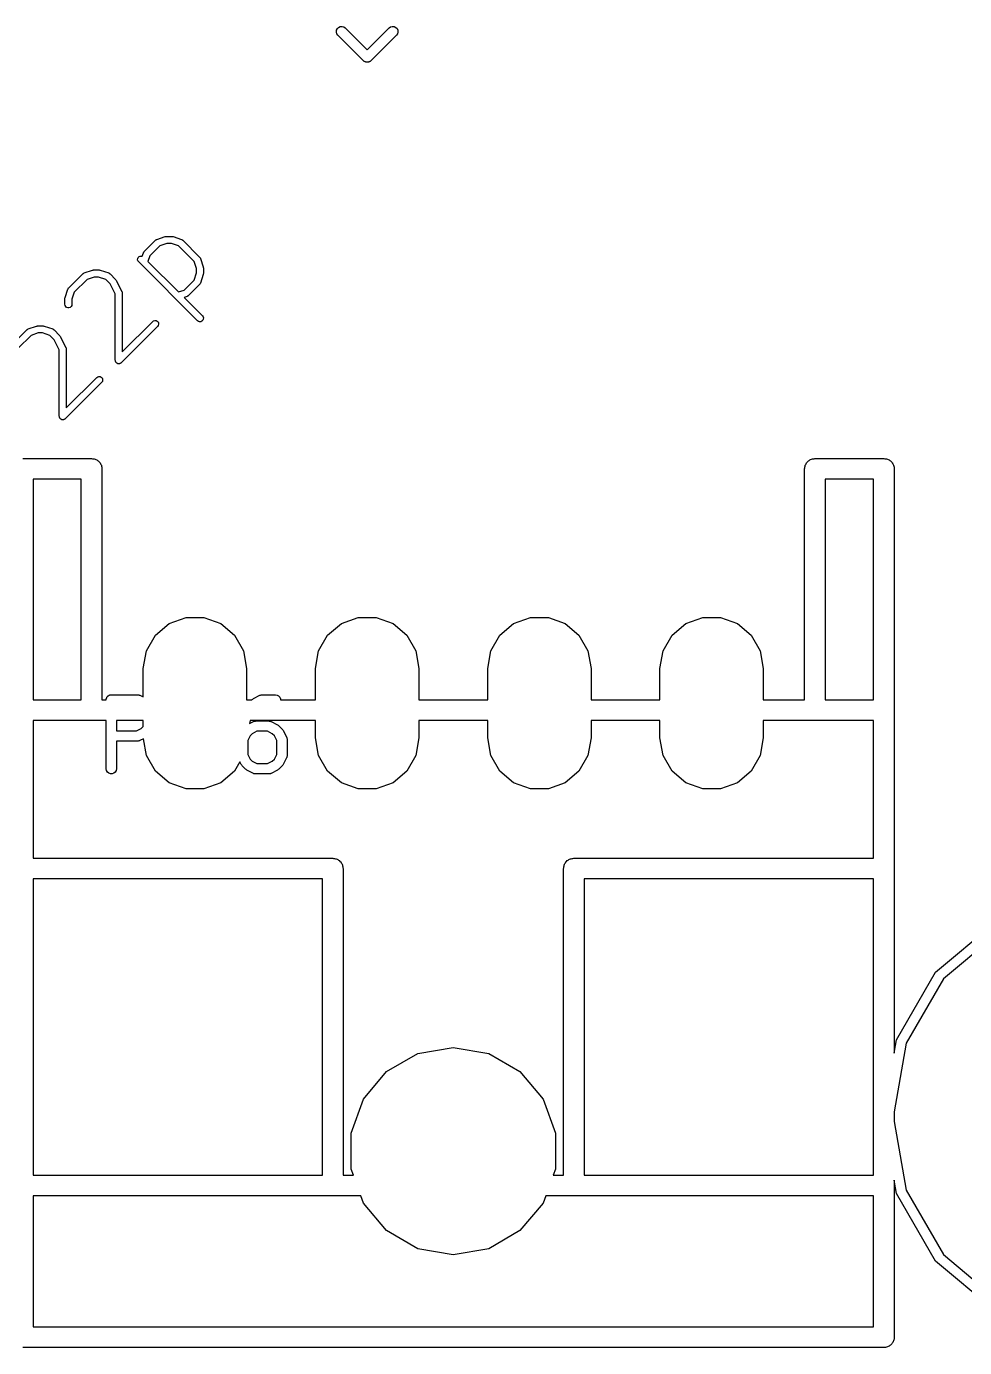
# Model space of a CAD drawing. Extents: x -2.2 to 75.9, y -81.1 to 9.2.
# Drawn here: x 23.05 to 36.67, y -78.35 to -59.18 of the extents above; entities that cross this region are included whole.
import ezdxf

# ---------------------------------------------------------------- set-up
doc = ezdxf.new("R2010")
doc.units = 0
doc.header["$MEASUREMENT"] = 0
doc.layers.add('BLACK', color=7, linetype='CONTINUOUS')

msp = doc.modelspace()

# ---------------------------------------------------------------- linework, layer by layer
at = {"layer": 'Black'}
for p, q in [((27.5563, -59.2359), (27.5673, -59.2123)), ((27.5673, -59.2123), (27.5858, -59.1939)), ((27.5858, -59.1939), (27.6094, -59.1828)), ((27.6094, -59.1828), (27.6353, -59.1806)), ((27.6353, -59.1806), (27.6605, -59.1873)), ((27.6605, -59.1873), (27.6818, -59.2023)), ((27.6818, -59.2023), (28, -59.5205)), ((28, -59.5205), (28.3182, -59.2023)), ((28.3182, -59.2023), (28.3395, -59.1873)), ((28.3395, -59.1873), (28.3647, -59.1806)), ((28.3647, -59.1806), (28.3906, -59.1828)), ((28.3906, -59.1828), (28.4142, -59.1939)), ((28.4142, -59.1939), (28.4327, -59.2123)), ((28.4327, -59.2123), (28.4437, -59.2359)), ((27.5541, -59.2618), (27.5563, -59.2359)), ((27.5608, -59.287), (27.5541, -59.2618)), ((27.5757, -59.3083), (27.5608, -59.287)), ((27.947, -59.6796), (27.5757, -59.3083)), ((28.4243, -59.3083), (28.053, -59.6796)), ((28.4392, -59.287), (28.4243, -59.3083)), ((28.4459, -59.2618), (28.4392, -59.287)), ((28.4437, -59.2359), (28.4459, -59.2618)), ((27.9523, -59.6833), (27.947, -59.6796)), ((27.957, -59.688), (27.9523, -59.6833)), ((27.9629, -59.6907), (27.957, -59.688)), ((27.9683, -59.6945), (27.9629, -59.6907)), ((27.9746, -59.6962), (27.9683, -59.6945)), ((27.9806, -59.699), (27.9746, -59.6962)), ((27.9871, -59.6995), (27.9806, -59.699)), ((27.9935, -59.7012), (27.9871, -59.6995)), ((28, -59.7007), (27.9935, -59.7012)), ((28.0065, -59.7012), (28, -59.7007)), ((28.0129, -59.6995), (28.0065, -59.7012)), ((28.0194, -59.699), (28.0129, -59.6995)), ((28.0254, -59.6962), (28.0194, -59.699)), ((28.0317, -59.6945), (28.0254, -59.6962)), ((28.0371, -59.6907), (28.0317, -59.6945)), ((28.043, -59.688), (28.0371, -59.6907)), ((28.0477, -59.6833), (28.043, -59.688)), ((28.053, -59.6796), (28.0477, -59.6833)), ((24.7641, -62.4453), (24.9266, -62.2828)), ((24.9266, -62.2828), (24.929, -62.2811)), ((24.929, -62.2811), (24.9309, -62.279)), ((24.9309, -62.279), (24.9362, -62.2761)), ((24.9362, -62.2761), (24.941, -62.2727)), ((24.941, -62.2727), (24.9439, -62.272)), ((24.9439, -62.272), (24.9464, -62.2706)), ((24.9464, -62.2706), (25.0683, -62.2299)), ((25.0683, -62.2299), (25.0764, -62.2287)), ((25.0764, -62.2287), (25.0844, -62.2273)), ((25.0844, -62.2273), (25.1656, -62.2273)), ((25.1656, -62.2273), (25.1736, -62.2287)), ((25.1736, -62.2287), (25.1817, -62.2299)), ((25.1817, -62.2299), (25.3036, -62.2706)), ((25.3036, -62.2706), (25.3061, -62.272)), ((25.3061, -62.272), (25.309, -62.2727)), ((25.309, -62.2727), (25.3138, -62.2761)), ((25.3138, -62.2761), (25.3191, -62.279)), ((25.3191, -62.279), (25.321, -62.2811)), ((25.321, -62.2811), (25.3234, -62.2828)), ((25.3234, -62.2828), (25.5672, -62.5266)), ((24.7352, -62.5151), (24.7518, -62.4652)), ((24.7518, -62.4652), (24.7532, -62.4626)), ((24.7532, -62.4626), (24.754, -62.4598)), ((24.754, -62.4598), (24.7574, -62.4549)), ((24.7574, -62.4549), (24.7602, -62.4497)), ((24.7602, -62.4497), (24.7624, -62.4477)), ((24.7624, -62.4477), (24.7641, -62.4453)), ((24.9899, -62.3632), (24.8444, -62.5087)), ((25.0926, -62.3289), (24.9899, -62.3632)), ((25.1574, -62.3289), (25.0926, -62.3289)), ((25.2601, -62.3632), (25.1574, -62.3289)), ((25.4868, -62.5899), (25.2601, -62.3632)), ((24.6681, -62.5669), (24.6697, -62.5494)), ((24.6727, -62.584), (24.6681, -62.5669)), ((24.6697, -62.5494), (24.6771, -62.5334)), ((24.6828, -62.5984), (24.6727, -62.584)), ((24.6771, -62.5334), (24.6896, -62.5209)), ((25.536, -63.4515), (24.6828, -62.5984)), ((24.6896, -62.5209), (24.7056, -62.5134)), ((24.7056, -62.5134), (24.7232, -62.5119)), ((24.7232, -62.5119), (24.7352, -62.5151)), ((24.8444, -62.5087), (24.8175, -62.5894)), ((24.8175, -62.5894), (25.2606, -63.0325)), ((25.5211, -62.6926), (25.4868, -62.5899)), ((25.5672, -62.5266), (25.5688, -62.529)), ((25.5688, -62.529), (25.571, -62.5309)), ((25.571, -62.5309), (25.5739, -62.5362)), ((25.5739, -62.5362), (25.5773, -62.541)), ((25.5773, -62.541), (25.578, -62.5439)), ((25.578, -62.5439), (25.5794, -62.5464)), ((25.5794, -62.5464), (25.6201, -62.6683)), ((25.6201, -62.6683), (25.6213, -62.6764)), ((25.6213, -62.6764), (25.6227, -62.6844)), ((23.6672, -62.9735), (23.8703, -62.7703)), ((23.9337, -62.8507), (23.7475, -63.0368)), ((23.8703, -62.7703), (23.8727, -62.7686)), ((23.8727, -62.7686), (23.8747, -62.7665)), ((23.8747, -62.7665), (23.8799, -62.7636)), ((23.8799, -62.7636), (23.8848, -62.7602)), ((23.8848, -62.7602), (23.8876, -62.7595)), ((23.8876, -62.7595), (23.8902, -62.7581)), ((23.8902, -62.7581), (24.0121, -62.7174)), ((24.0364, -62.8164), (23.9337, -62.8507)), ((24.0121, -62.7174), (24.0201, -62.7162)), ((24.0201, -62.7162), (24.0281, -62.7148)), ((24.0281, -62.7148), (24.1094, -62.7148)), ((24.1011, -62.8164), (24.0364, -62.8164)), ((24.2038, -62.8507), (24.1011, -62.8164)), ((24.1094, -62.7148), (24.1174, -62.7162)), ((24.1174, -62.7162), (24.1254, -62.7174)), ((24.1254, -62.7174), (24.2473, -62.7581)), ((24.2707, -62.9176), (24.2038, -62.8507)), ((24.2473, -62.7581), (24.2499, -62.7595)), ((24.2499, -62.7595), (24.2527, -62.7602)), ((24.2527, -62.7602), (24.2576, -62.7636)), ((24.2576, -62.7636), (24.2628, -62.7665)), ((24.2628, -62.7665), (24.2648, -62.7687)), ((24.2648, -62.7687), (24.2672, -62.7703)), ((24.2672, -62.7703), (24.3484, -62.8516)), ((24.3484, -62.8516), (24.3531, -62.8582)), ((24.3531, -62.8582), (24.3579, -62.8648)), ((24.3579, -62.8648), (24.4392, -63.0273)), ((25.3413, -63.0056), (25.4868, -62.8601)), ((25.4868, -62.8601), (25.5211, -62.7574)), ((25.5211, -62.7574), (25.5211, -62.6926)), ((25.6201, -62.7817), (25.5794, -62.9036)), ((25.6213, -62.7736), (25.6201, -62.7817)), ((25.6227, -62.7656), (25.6213, -62.7736)), ((25.6227, -62.6844), (25.6227, -62.7656)), ((23.6143, -63.1152), (23.6549, -62.9933)), ((23.6549, -62.9933), (23.6563, -62.9907)), ((23.6563, -62.9907), (23.6571, -62.9879)), ((23.6571, -62.9879), (23.6605, -62.983)), ((23.6605, -62.983), (23.6633, -62.9778)), ((23.6633, -62.9778), (23.6655, -62.9759)), ((23.6655, -62.9759), (23.6672, -62.9735)), ((23.7475, -63.0368), (23.7133, -63.1395)), ((24.3429, -63.062), (24.2707, -62.9176)), ((24.3429, -64.025), (24.3429, -63.062)), ((24.4392, -63.0273), (24.44, -63.0301)), ((24.44, -63.0301), (24.4415, -63.0326)), ((24.4415, -63.0326), (24.4425, -63.0385)), ((24.4425, -63.0385), (24.4442, -63.0442)), ((24.4442, -63.0442), (24.444, -63.0471)), ((24.444, -63.0471), (24.4445, -63.05)), ((24.4445, -63.05), (24.4445, -63.9024)), ((25.2606, -63.0325), (25.3413, -63.0056)), ((25.5672, -62.9234), (25.4047, -63.0859)), ((25.5688, -62.921), (25.5672, -62.9234)), ((25.571, -62.9191), (25.5688, -62.921)), ((25.5739, -62.9138), (25.571, -62.9191)), ((25.5773, -62.909), (25.5739, -62.9138)), ((25.578, -62.9061), (25.5773, -62.909)), ((25.5794, -62.9036), (25.578, -62.9061)), ((23.6117, -63.1313), (23.6131, -63.1232)), ((23.6117, -63.2125), (23.6117, -63.1313)), ((23.6148, -63.2299), (23.6117, -63.2125)), ((23.6131, -63.1232), (23.6143, -63.1152)), ((23.6236, -63.2452), (23.6148, -63.2299)), ((23.6371, -63.2565), (23.6236, -63.2452)), ((23.6537, -63.2625), (23.6371, -63.2565)), ((23.6879, -63.2565), (23.6713, -63.2625)), ((23.7014, -63.2452), (23.6879, -63.2565)), ((23.7102, -63.2299), (23.7014, -63.2452)), ((23.7133, -63.2125), (23.7102, -63.2299)), ((23.7133, -63.1395), (23.7133, -63.2125)), ((25.3848, -63.0982), (25.3409, -63.1128)), ((25.3409, -63.1128), (25.6078, -63.3797)), ((25.3874, -63.0968), (25.3848, -63.0982)), ((25.3902, -63.096), (25.3874, -63.0968)), ((25.3951, -63.0926), (25.3902, -63.096)), ((25.4003, -63.0898), (25.3951, -63.0926)), ((25.4023, -63.0876), (25.4003, -63.0898)), ((25.4047, -63.0859), (25.4023, -63.0876)), ((23.6713, -63.2625), (23.6537, -63.2625)), ((24.9004, -63.4508), (24.9174, -63.4463)), ((24.9174, -63.4463), (24.935, -63.4478)), ((24.935, -63.4478), (24.951, -63.4553)), ((25.6135, -63.4448), (25.601, -63.4572)), ((25.6078, -63.3797), (25.6179, -63.3942)), ((25.6209, -63.4288), (25.6135, -63.4448)), ((25.6179, -63.3942), (25.6225, -63.4112)), ((25.6225, -63.4112), (25.6209, -63.4288)), ((22.8547, -63.786), (23.0578, -63.5828)), ((23.0578, -63.5828), (23.0602, -63.5811)), ((23.0602, -63.5811), (23.0622, -63.579)), ((23.0622, -63.579), (23.0674, -63.5761)), ((23.0674, -63.5761), (23.0723, -63.5727)), ((23.0723, -63.5727), (23.0751, -63.572)), ((23.0751, -63.572), (23.0777, -63.5706)), ((23.0777, -63.5706), (23.1996, -63.5299)), ((23.2239, -63.6289), (23.1212, -63.6632)), ((23.1996, -63.5299), (23.2076, -63.5287)), ((23.2076, -63.5287), (23.2156, -63.5273)), ((23.2156, -63.5273), (23.2969, -63.5273)), ((23.2886, -63.6289), (23.2239, -63.6289)), ((23.3913, -63.6632), (23.2886, -63.6289)), ((23.2969, -63.5273), (23.3049, -63.5287)), ((23.3049, -63.5287), (23.3129, -63.5299)), ((23.3129, -63.5299), (23.4348, -63.5706)), ((23.4348, -63.5706), (23.4374, -63.572)), ((23.4374, -63.572), (23.4402, -63.5727)), ((23.4402, -63.5727), (23.4451, -63.5761)), ((23.4451, -63.5761), (23.4503, -63.579)), ((23.4503, -63.579), (23.4523, -63.5812)), ((23.4523, -63.5812), (23.4547, -63.5828)), ((23.4547, -63.5828), (23.5359, -63.6641)), ((24.9578, -63.5328), (24.4297, -64.0609)), ((24.4445, -63.9024), (24.886, -63.461)), ((24.886, -63.461), (24.9004, -63.4508)), ((24.951, -63.4553), (24.9635, -63.4677)), ((24.9679, -63.5183), (24.9578, -63.5328)), ((24.9635, -63.4677), (24.9709, -63.4837)), ((24.9725, -63.5013), (24.9679, -63.5183)), ((24.9709, -63.4837), (24.9725, -63.5013)), ((25.5504, -63.4617), (25.536, -63.4515)), ((25.5674, -63.4662), (25.5504, -63.4617)), ((25.585, -63.4647), (25.5674, -63.4662)), ((25.601, -63.4572), (25.585, -63.4647)), ((23.1212, -63.6632), (22.935, -63.8493)), ((23.4582, -63.7301), (23.3913, -63.6632)), ((23.5304, -63.8745), (23.4582, -63.7301)), ((23.5359, -63.6641), (23.5406, -63.6708)), ((23.5406, -63.6708), (23.5454, -63.6773)), ((23.5454, -63.6773), (23.6267, -63.8398)), ((23.5304, -64.8375), (23.5304, -63.8745)), ((23.6267, -63.8398), (23.6275, -63.8426)), ((23.6275, -63.8426), (23.629, -63.8451)), ((23.629, -63.8451), (23.63, -63.851)), ((23.63, -63.851), (23.6317, -63.8567)), ((23.6317, -63.8567), (23.6315, -63.8596)), ((23.6315, -63.8596), (23.632, -63.8625)), ((23.632, -63.8625), (23.632, -64.7149)), ((24.3441, -64.0315), (24.3429, -64.025)), ((24.3447, -64.0381), (24.3441, -64.0315)), ((24.3456, -64.0402), (24.3447, -64.0381)), ((24.346, -64.0424), (24.3456, -64.0402)), ((24.3493, -64.0481), (24.346, -64.0424)), ((24.3521, -64.0541), (24.3493, -64.0481)), ((24.3537, -64.0557), (24.3521, -64.0541)), ((24.3548, -64.0577), (24.3537, -64.0557)), ((24.3599, -64.0619), (24.3548, -64.0577)), ((24.3646, -64.0666), (24.3599, -64.0619)), ((24.3666, -64.0676), (24.3646, -64.0666)), ((24.3683, -64.069), (24.3666, -64.0676)), ((24.3746, -64.0713), (24.3683, -64.069)), ((24.3806, -64.0741), (24.3746, -64.0713)), ((24.3828, -64.0743), (24.3806, -64.0741)), ((24.3849, -64.075), (24.3828, -64.0743)), ((24.3916, -64.075), (24.3849, -64.075)), ((24.3982, -64.0756), (24.3916, -64.075)), ((24.4003, -64.075), (24.3982, -64.0756)), ((24.4026, -64.075), (24.4003, -64.075)), ((24.4088, -64.0728), (24.4026, -64.075)), ((24.4152, -64.071), (24.4088, -64.0728)), ((24.417, -64.0698), (24.4152, -64.071)), ((24.4191, -64.069), (24.417, -64.0698)), ((24.4242, -64.0647), (24.4191, -64.069)), ((24.4297, -64.0609), (24.4242, -64.0647)), ((24.1453, -64.3453), (23.6172, -64.8734)), ((23.632, -64.7149), (24.0735, -64.2735)), ((24.0735, -64.2735), (24.0879, -64.2633)), ((24.0879, -64.2633), (24.1049, -64.2588)), ((24.1049, -64.2588), (24.1225, -64.2603)), ((24.1225, -64.2603), (24.1385, -64.2678)), ((24.1385, -64.2678), (24.151, -64.2802)), ((24.1554, -64.3308), (24.1453, -64.3453)), ((24.151, -64.2802), (24.1584, -64.2962)), ((24.16, -64.3138), (24.1554, -64.3308)), ((24.1584, -64.2962), (24.16, -64.3138)), ((23.5316, -64.844), (23.5304, -64.8375)), ((23.5322, -64.8506), (23.5316, -64.844)), ((23.5331, -64.8527), (23.5322, -64.8506)), ((23.5335, -64.8549), (23.5331, -64.8527)), ((23.5368, -64.8606), (23.5335, -64.8549)), ((23.5396, -64.8666), (23.5368, -64.8606)), ((23.5412, -64.8682), (23.5396, -64.8666)), ((23.5423, -64.8702), (23.5412, -64.8682)), ((23.5474, -64.8744), (23.5423, -64.8702)), ((23.5521, -64.8791), (23.5474, -64.8744)), ((23.5541, -64.8801), (23.5521, -64.8791)), ((23.5558, -64.8815), (23.5541, -64.8801)), ((23.5621, -64.8838), (23.5558, -64.8815)), ((23.5681, -64.8866), (23.5621, -64.8838)), ((23.5703, -64.8868), (23.5681, -64.8866)), ((23.5724, -64.8875), (23.5703, -64.8868)), ((23.5791, -64.8875), (23.5724, -64.8875)), ((23.5857, -64.8881), (23.5791, -64.8875)), ((23.5878, -64.8875), (23.5857, -64.8881)), ((23.5901, -64.8875), (23.5878, -64.8875)), ((23.5963, -64.8853), (23.5901, -64.8875)), ((23.6027, -64.8835), (23.5963, -64.8853)), ((23.6045, -64.8823), (23.6027, -64.8835)), ((23.6066, -64.8815), (23.6045, -64.8823)), ((23.6117, -64.8772), (23.6066, -64.8815)), ((23.6172, -64.8734), (23.6117, -64.8772)), ((23, -65.45), (24, -65.45)), ((24, -65.45), (24.0129, -65.4523)), ((24.0129, -65.4523), (24.026, -65.4523)), ((24.026, -65.4523), (24.0384, -65.4568)), ((24.0384, -65.4568), (24.0513, -65.459)), ((24.0513, -65.459), (24.0627, -65.4656)), ((24.0627, -65.4656), (24.075, -65.4701)), ((24.075, -65.4701), (24.0851, -65.4785)), ((24.0851, -65.4785), (24.0964, -65.4851)), ((24.0964, -65.4851), (24.1049, -65.4951)), ((24.1049, -65.4951), (24.1149, -65.5036)), ((24.1149, -65.5036), (24.1215, -65.5149)), ((24.1215, -65.5149), (24.1299, -65.525)), ((24.1299, -65.525), (24.1344, -65.5373)), ((24.1344, -65.5373), (24.141, -65.5487)), ((24.141, -65.5487), (24.1432, -65.5616)), ((34.3568, -65.5616), (34.359, -65.5487)), ((34.359, -65.5487), (34.3656, -65.5373)), ((34.3656, -65.5373), (34.3701, -65.525)), ((34.3701, -65.525), (34.3785, -65.5149)), ((34.3785, -65.5149), (34.3851, -65.5036)), ((34.3851, -65.5036), (34.3951, -65.4951)), ((34.3951, -65.4951), (34.4036, -65.4851)), ((34.4036, -65.4851), (34.4149, -65.4785)), ((34.4149, -65.4785), (34.425, -65.4701)), ((34.425, -65.4701), (34.4373, -65.4656)), ((34.4373, -65.4656), (34.4487, -65.459)), ((34.4487, -65.459), (34.4616, -65.4568)), ((34.4616, -65.4568), (34.474, -65.4523)), ((34.474, -65.4523), (34.4871, -65.4523)), ((34.4871, -65.4523), (34.5, -65.45)), ((34.5, -65.45), (35.5, -65.45)), ((35.5, -65.45), (35.5129, -65.4523)), ((35.5129, -65.4523), (35.526, -65.4523)), ((35.526, -65.4523), (35.5384, -65.4568)), ((35.5384, -65.4568), (35.5513, -65.459)), ((35.5513, -65.459), (35.5627, -65.4656)), ((35.5627, -65.4656), (35.575, -65.4701)), ((35.575, -65.4701), (35.5851, -65.4785)), ((35.5851, -65.4785), (35.5964, -65.4851)), ((35.5964, -65.4851), (35.6049, -65.4951)), ((35.6049, -65.4951), (35.6149, -65.5036)), ((35.6149, -65.5036), (35.6215, -65.5149)), ((35.6215, -65.5149), (35.6299, -65.525)), ((35.6299, -65.525), (35.6344, -65.5373)), ((35.6344, -65.5373), (35.641, -65.5487)), ((35.641, -65.5487), (35.6432, -65.5616)), ((23.15, -65.75), (23.15, -68.95)), ((23.85, -65.75), (23.15, -65.75)), ((23.85, -68.95), (23.85, -65.75)), ((24.1432, -65.5616), (24.1477, -65.574)), ((24.1477, -65.574), (24.1477, -65.5871)), ((24.1477, -65.5871), (24.15, -65.6)), ((24.15, -65.6), (24.15, -68.95)), ((34.35, -65.6), (34.3523, -65.5871)), ((34.35, -68.95), (34.35, -65.6)), ((34.3523, -65.574), (34.3568, -65.5616)), ((34.3523, -65.5871), (34.3523, -65.574)), ((34.65, -65.75), (34.65, -68.95)), ((35.35, -65.75), (34.65, -65.75)), ((35.35, -68.95), (35.35, -65.75)), ((35.6432, -65.5616), (35.6477, -65.574)), ((35.6477, -65.574), (35.6477, -65.5871)), ((35.6477, -65.5871), (35.65, -65.6)), ((35.65, -65.6), (35.65, -74.0784)), ((24.9255, -68.0131), (25.125, -67.8457)), ((25.125, -67.8457), (25.3698, -67.7566)), ((25.3698, -67.7566), (25.6302, -67.7566)), ((25.6302, -67.7566), (25.875, -67.8457)), ((25.875, -67.8457), (26.0745, -68.0131)), ((27.4255, -68.0131), (27.625, -67.8457)), ((27.625, -67.8457), (27.8698, -67.7566)), ((27.8698, -67.7566), (28.1302, -67.7566)), ((28.1302, -67.7566), (28.375, -67.8457)), ((28.375, -67.8457), (28.5745, -68.0131)), ((29.9255, -68.0131), (30.125, -67.8457)), ((30.125, -67.8457), (30.3698, -67.7566)), ((30.3698, -67.7566), (30.6302, -67.7566)), ((30.6302, -67.7566), (30.875, -67.8457)), ((30.875, -67.8457), (31.0745, -68.0131)), ((32.4255, -68.0131), (32.625, -67.8457)), ((32.625, -67.8457), (32.8698, -67.7566)), ((32.8698, -67.7566), (33.1302, -67.7566)), ((33.1302, -67.7566), (33.375, -67.8457)), ((33.375, -67.8457), (33.5745, -68.0131)), ((24.7952, -68.2387), (24.9255, -68.0131)), ((26.0745, -68.0131), (26.2048, -68.2387)), ((27.2952, -68.2387), (27.4255, -68.0131)), ((28.5745, -68.0131), (28.7048, -68.2387)), ((29.7952, -68.2387), (29.9255, -68.0131)), ((31.0745, -68.0131), (31.2048, -68.2387)), ((32.2952, -68.2387), (32.4255, -68.0131)), ((33.5745, -68.0131), (33.7048, -68.2387)), ((24.75, -68.4952), (24.7952, -68.2387)), ((26.2048, -68.2387), (26.25, -68.4952)), ((27.25, -68.4952), (27.2952, -68.2387)), ((28.7048, -68.2387), (28.75, -68.4952)), ((29.75, -68.4952), (29.7952, -68.2387)), ((31.2048, -68.2387), (31.25, -68.4952)), ((32.25, -68.4952), (32.2952, -68.2387)), ((33.7048, -68.2387), (33.75, -68.4952)), ((24.75, -68.9102), (24.75, -68.4952)), ((26.25, -68.4952), (26.25, -68.95)), ((27.25, -68.95), (27.25, -68.4952)), ((28.75, -68.4952), (28.75, -68.95)), ((29.75, -68.95), (29.75, -68.4952)), ((31.25, -68.4952), (31.25, -68.95)), ((32.25, -68.95), (32.25, -68.4952)), ((33.75, -68.4952), (33.75, -68.95)), ((23.15, -68.95), (23.85, -68.95)), ((24.15, -68.95), (24.2111, -68.95)), ((24.2111, -68.95), (24.2119, -68.9459)), ((24.2119, -68.9394), (24.2141, -68.9332)), ((24.2119, -68.9459), (24.2119, -68.9394)), ((24.2141, -68.9332), (24.2152, -68.9267)), ((24.2152, -68.9267), (24.2185, -68.921)), ((24.2185, -68.921), (24.2208, -68.9149)), ((24.2208, -68.9149), (24.225, -68.9099)), ((24.225, -68.9099), (24.2283, -68.9042)), ((24.2283, -68.9042), (24.2333, -68.9)), ((24.2333, -68.9), (24.2375, -68.8949)), ((24.2375, -68.8949), (24.2432, -68.8916)), ((24.2432, -68.8916), (24.2482, -68.8874)), ((24.2482, -68.8874), (24.2544, -68.8852)), ((24.2544, -68.8852), (24.2601, -68.8819)), ((24.2601, -68.8819), (24.2665, -68.8808)), ((24.2665, -68.8808), (24.2727, -68.8785)), ((24.2727, -68.8785), (24.2793, -68.8785)), ((24.2793, -68.8785), (24.2857, -68.8774)), ((24.2857, -68.8774), (24.6667, -68.8774)), ((24.6667, -68.8774), (24.6709, -68.8781)), ((24.6709, -68.8781), (24.6752, -68.8779)), ((24.6752, -68.8779), (24.6837, -68.8804)), ((24.6837, -68.8804), (24.6923, -68.8819)), ((24.6923, -68.8819), (24.6961, -68.8841)), ((24.6961, -68.8841), (24.7002, -68.8853)), ((24.7002, -68.8853), (24.75, -68.9102)), ((26.25, -68.95), (26.3249, -68.95)), ((26.3249, -68.95), (26.3279, -68.947)), ((26.3279, -68.947), (26.3378, -68.9401)), ((26.3378, -68.9401), (26.3474, -68.9329)), ((26.3474, -68.9329), (26.4426, -68.8853)), ((26.4426, -68.8853), (26.4468, -68.8841)), ((26.4468, -68.8841), (26.4505, -68.8819)), ((26.4505, -68.8819), (26.4592, -68.8804)), ((26.4592, -68.8804), (26.4676, -68.8779)), ((26.4676, -68.8779), (26.4719, -68.8781)), ((26.4719, -68.8781), (26.4762, -68.8774)), ((26.4762, -68.8774), (26.6667, -68.8774)), ((26.6667, -68.8774), (26.6923, -68.8819)), ((26.6923, -68.8819), (26.7149, -68.8949)), ((26.7149, -68.8949), (26.7316, -68.9149)), ((26.7316, -68.9149), (26.7405, -68.9394)), ((26.7405, -68.9394), (26.7405, -68.95)), ((26.7405, -68.95), (27.25, -68.95)), ((28.75, -68.95), (29.75, -68.95)), ((31.25, -68.95), (32.25, -68.95)), ((33.75, -68.95), (34.35, -68.95)), ((34.65, -68.95), (35.35, -68.95)), ((24.2107, -69.25), (23.15, -69.25)), ((23.15, -69.25), (23.15, -71.25)), ((24.2107, -69.9524), (24.2107, -69.25)), ((24.3607, -69.25), (24.3607, -69.4012)), ((24.75, -69.25), (24.3607, -69.25)), ((24.649, -69.4012), (24.7175, -69.3669)), ((24.7175, -69.3669), (24.7479, -69.3365)), ((24.7479, -69.3365), (24.75, -69.3323)), ((24.75, -69.3323), (24.75, -69.25)), ((26.3005, -69.25), (26.2892, -69.2954)), ((26.2892, -69.2954), (26.3474, -69.2663)), ((27.25, -69.25), (26.3005, -69.25)), ((26.3474, -69.2663), (26.3516, -69.265)), ((26.3516, -69.265), (26.3553, -69.2629)), ((26.3553, -69.2629), (26.364, -69.2613)), ((26.364, -69.2613), (26.3724, -69.2588)), ((26.3724, -69.2588), (26.3767, -69.2591)), ((26.3767, -69.2591), (26.381, -69.2583)), ((26.381, -69.2583), (26.5714, -69.2583)), ((26.5714, -69.2583), (26.5757, -69.2591)), ((26.5757, -69.2591), (26.58, -69.2588)), ((26.58, -69.2588), (26.5884, -69.2613)), ((26.5884, -69.2613), (26.5971, -69.2629)), ((26.5971, -69.2629), (26.6008, -69.265)), ((26.6008, -69.265), (26.605, -69.2663)), ((26.605, -69.2663), (26.7002, -69.3139)), ((26.7002, -69.3139), (26.7099, -69.321)), ((26.7099, -69.321), (26.7197, -69.3279)), ((26.7197, -69.3279), (26.7673, -69.3755)), ((26.7673, -69.3755), (26.7742, -69.3854)), ((26.7742, -69.3854), (26.7814, -69.395)), ((27.25, -69.5048), (27.25, -69.25)), ((29.75, -69.25), (28.75, -69.25)), ((28.75, -69.25), (28.75, -69.5048)), ((29.75, -69.5048), (29.75, -69.25)), ((32.25, -69.25), (31.25, -69.25)), ((31.25, -69.25), (31.25, -69.5048)), ((32.25, -69.5048), (32.25, -69.25)), ((33.75, -69.25), (33.75, -69.5048)), ((35.35, -69.25), (33.75, -69.25)), ((35.35, -71.25), (35.35, -69.25)), ((24.3607, -69.4012), (24.649, -69.4012)), ((24.6667, -69.5512), (24.3607, -69.5512)), ((24.3607, -69.5512), (24.3607, -69.9524)), ((24.6709, -69.5504), (24.6667, -69.5512)), ((24.6752, -69.5507), (24.6709, -69.5504)), ((24.6837, -69.5482), (24.6752, -69.5507)), ((24.6923, -69.5467), (24.6837, -69.5482)), ((24.6961, -69.5445), (24.6923, -69.5467)), ((24.7002, -69.5433), (24.6961, -69.5445)), ((24.7522, -69.5173), (24.7002, -69.5433)), ((24.7952, -69.7613), (24.7522, -69.5173)), ((26.2997, -69.473), (26.2655, -69.5415)), ((26.2655, -69.5415), (26.2655, -69.7442)), ((26.3301, -69.4426), (26.2997, -69.473)), ((26.3987, -69.4083), (26.3301, -69.4426)), ((26.5537, -69.4083), (26.3987, -69.4083)), ((26.6222, -69.4426), (26.5537, -69.4083)), ((26.6526, -69.473), (26.6222, -69.4426)), ((26.6869, -69.5415), (26.6526, -69.473)), ((26.6869, -69.7442), (26.6869, -69.5415)), ((26.7814, -69.395), (26.829, -69.4903)), ((26.829, -69.4903), (26.8302, -69.4944)), ((26.8302, -69.4944), (26.8324, -69.4982)), ((26.8324, -69.4982), (26.8339, -69.5068)), ((26.8339, -69.5068), (26.8364, -69.5152)), ((26.8364, -69.5152), (26.8362, -69.5196)), ((26.8362, -69.5196), (26.8369, -69.5238)), ((26.8369, -69.5238), (26.8369, -69.7619)), ((27.2952, -69.7613), (27.25, -69.5048)), ((28.75, -69.5048), (28.7048, -69.7613)), ((29.7952, -69.7613), (29.75, -69.5048)), ((31.25, -69.5048), (31.2048, -69.7613)), ((32.2952, -69.7613), (32.25, -69.5048)), ((33.75, -69.5048), (33.7048, -69.7613)), ((24.9255, -69.9869), (24.7952, -69.7613)), ((26.2655, -69.7442), (26.2997, -69.8127)), ((26.6526, -69.8127), (26.6869, -69.7442)), ((26.8364, -69.7705), (26.8339, -69.7789)), ((26.8369, -69.7619), (26.8362, -69.7662)), ((26.8362, -69.7662), (26.8364, -69.7705)), ((27.4255, -69.9869), (27.2952, -69.7613)), ((28.7048, -69.7613), (28.5745, -69.9869)), ((29.9255, -69.9869), (29.7952, -69.7613)), ((31.2048, -69.7613), (31.0745, -69.9869)), ((32.4255, -69.9869), (32.2952, -69.7613)), ((33.7048, -69.7613), (33.5745, -69.9869)), ((24.2152, -69.978), (24.2107, -69.9524)), ((24.3607, -69.9524), (24.3562, -69.978)), ((26.152, -69.8527), (26.0745, -69.9869)), ((26.171, -69.8907), (26.152, -69.8527)), ((26.1782, -69.9003), (26.171, -69.8907)), ((26.1851, -69.9102), (26.1782, -69.9003)), ((26.2327, -69.9578), (26.1851, -69.9102)), ((26.2425, -69.9647), (26.2327, -69.9578)), ((26.2522, -69.9718), (26.2425, -69.9647)), ((26.2997, -69.8127), (26.3301, -69.8431)), ((26.3301, -69.8431), (26.3987, -69.8774)), ((26.3987, -69.8774), (26.5537, -69.8774)), ((26.5537, -69.8774), (26.6222, -69.8431)), ((26.6222, -69.8431), (26.6526, -69.8127)), ((26.7099, -69.9647), (26.7002, -69.9718)), ((26.7197, -69.9578), (26.7099, -69.9647)), ((26.7673, -69.9102), (26.7197, -69.9578)), ((26.7742, -69.9003), (26.7673, -69.9102)), ((26.7814, -69.8907), (26.7742, -69.9003)), ((26.829, -69.7954), (26.7814, -69.8907)), ((26.8302, -69.7913), (26.829, -69.7954)), ((26.8324, -69.7876), (26.8302, -69.7913)), ((26.8339, -69.7789), (26.8324, -69.7876)), ((24.2283, -70.0006), (24.2152, -69.978)), ((24.2482, -70.0173), (24.2283, -70.0006)), ((24.2727, -70.0262), (24.2482, -70.0173)), ((24.2987, -70.0262), (24.2727, -70.0262)), ((24.3232, -70.0173), (24.2987, -70.0262)), ((24.3432, -70.0006), (24.3232, -70.0173)), ((24.3562, -69.978), (24.3432, -70.0006)), ((25.125, -70.1543), (24.9255, -69.9869)), ((25.3698, -70.2434), (25.125, -70.1543)), ((25.875, -70.1543), (25.6302, -70.2434)), ((26.0745, -69.9869), (25.875, -70.1543)), ((26.3474, -70.0195), (26.2522, -69.9718)), ((26.3516, -70.0207), (26.3474, -70.0195)), ((26.3553, -70.0229), (26.3516, -70.0207)), ((26.364, -70.0244), (26.3553, -70.0229)), ((26.3724, -70.0269), (26.364, -70.0244)), ((26.3767, -70.0266), (26.3724, -70.0269)), ((26.381, -70.0274), (26.3767, -70.0266)), ((26.5714, -70.0274), (26.381, -70.0274)), ((26.5757, -70.0266), (26.5714, -70.0274)), ((26.58, -70.0269), (26.5757, -70.0266)), ((26.5884, -70.0244), (26.58, -70.0269)), ((26.5971, -70.0229), (26.5884, -70.0244)), ((26.6008, -70.0207), (26.5971, -70.0229)), ((26.605, -70.0195), (26.6008, -70.0207)), ((26.7002, -69.9718), (26.605, -70.0195)), ((27.625, -70.1543), (27.4255, -69.9869)), ((27.8698, -70.2434), (27.625, -70.1543)), ((28.375, -70.1543), (28.1302, -70.2434)), ((28.5745, -69.9869), (28.375, -70.1543)), ((30.125, -70.1543), (29.9255, -69.9869)), ((30.3698, -70.2434), (30.125, -70.1543)), ((30.875, -70.1543), (30.6302, -70.2434)), ((31.0745, -69.9869), (30.875, -70.1543)), ((32.625, -70.1543), (32.4255, -69.9869)), ((32.8698, -70.2434), (32.625, -70.1543)), ((33.375, -70.1543), (33.1302, -70.2434)), ((33.5745, -69.9869), (33.375, -70.1543)), ((25.6302, -70.2434), (25.3698, -70.2434)), ((28.1302, -70.2434), (27.8698, -70.2434)), ((30.6302, -70.2434), (30.3698, -70.2434)), ((33.1302, -70.2434), (32.8698, -70.2434)), ((23.15, -71.25), (27.5, -71.25)), ((27.5, -71.25), (27.5129, -71.2523)), ((27.5129, -71.2523), (27.526, -71.2523)), ((27.526, -71.2523), (27.5384, -71.2568)), ((27.5384, -71.2568), (27.5513, -71.259)), ((27.5513, -71.259), (27.5627, -71.2656)), ((27.5627, -71.2656), (27.575, -71.2701)), ((27.575, -71.2701), (27.5851, -71.2785)), ((27.5851, -71.2785), (27.5964, -71.2851)), ((27.5964, -71.2851), (27.6049, -71.2951)), ((27.6049, -71.2951), (27.6149, -71.3036)), ((27.6149, -71.3036), (27.6215, -71.3149)), ((30.8785, -71.3149), (30.8851, -71.3036)), ((30.8851, -71.3036), (30.8951, -71.2951)), ((30.8951, -71.2951), (30.9036, -71.2851)), ((30.9036, -71.2851), (30.9149, -71.2785)), ((30.9149, -71.2785), (30.925, -71.2701)), ((30.925, -71.2701), (30.9373, -71.2656)), ((30.9373, -71.2656), (30.9487, -71.259)), ((30.9487, -71.259), (30.9616, -71.2568)), ((30.9616, -71.2568), (30.974, -71.2523)), ((30.974, -71.2523), (30.9871, -71.2523)), ((30.9871, -71.2523), (31, -71.25)), ((31, -71.25), (35.35, -71.25)), ((27.6215, -71.3149), (27.6299, -71.325)), ((27.6299, -71.325), (27.6344, -71.3373)), ((27.6344, -71.3373), (27.641, -71.3487)), ((27.641, -71.3487), (27.6432, -71.3616)), ((27.6432, -71.3616), (27.6477, -71.374)), ((27.6477, -71.374), (27.6477, -71.3871)), ((27.6477, -71.3871), (27.65, -71.4)), ((27.65, -71.4), (27.65, -75.85)), ((30.85, -71.4), (30.8523, -71.3871)), ((30.85, -75.85), (30.85, -71.4)), ((30.8523, -71.374), (30.8568, -71.3616)), ((30.8523, -71.3871), (30.8523, -71.374)), ((30.8568, -71.3616), (30.859, -71.3487)), ((30.859, -71.3487), (30.8656, -71.3373)), ((30.8656, -71.3373), (30.8701, -71.325)), ((30.8701, -71.325), (30.8785, -71.3149)), ((23.15, -71.55), (23.15, -75.85)), ((27.35, -71.55), (23.15, -71.55)), ((27.35, -75.85), (27.35, -71.55)), ((31.15, -71.55), (31.15, -75.85)), ((35.35, -71.55), (31.15, -71.55)), ((35.35, -75.85), (35.35, -71.55)), ((36.2508, -72.9029), (37.1187, -72.1746)), ((37.1938, -72.3045), (36.3657, -72.9993)), ((35.6843, -73.8842), (36.2508, -72.9029)), ((36.3657, -72.9993), (35.8252, -73.9355)), ((35.65, -74.0784), (35.6843, -73.8842)), ((35.8252, -73.9355), (35.65, -74.9291)), ((28.2821, -74.3465), (28.735, -74.0851)), ((28.735, -74.0851), (29.25, -73.9943)), ((29.25, -73.9943), (29.765, -74.0851)), ((29.765, -74.0851), (30.2179, -74.3465)), ((27.946, -74.7471), (28.2821, -74.3465)), ((30.2179, -74.3465), (30.554, -74.7471)), ((27.7671, -75.2385), (27.946, -74.7471)), ((30.554, -74.7471), (30.7329, -75.2385)), ((35.65, -74.9291), (35.65, -75.0709)), ((35.65, -75.0709), (35.8252, -76.0645)), ((27.7671, -75.7615), (27.7671, -75.2385)), ((30.7329, -75.2385), (30.7329, -75.7615)), ((23.15, -75.85), (27.35, -75.85)), ((27.65, -75.85), (27.7994, -75.85)), ((27.7994, -75.85), (27.7671, -75.7615)), ((30.7329, -75.7615), (30.7006, -75.85)), ((30.7006, -75.85), (30.85, -75.85)), ((31.15, -75.85), (35.35, -75.85)), ((35.6843, -76.1158), (35.65, -75.9216)), ((35.65, -75.9216), (35.65, -78.2)), ((35.8252, -76.0645), (36.3657, -77.0007)), ((27.9086, -76.15), (23.15, -76.15)), ((23.15, -76.15), (23.15, -78.05)), ((27.946, -76.2529), (27.9086, -76.15)), ((28.2821, -76.6535), (27.946, -76.2529)), ((30.554, -76.2529), (30.2179, -76.6535)), ((30.5914, -76.15), (30.554, -76.2529)), ((35.35, -76.15), (30.5914, -76.15)), ((35.35, -78.05), (35.35, -76.15)), ((36.2508, -77.0971), (35.6843, -76.1158)), ((28.735, -76.9149), (28.2821, -76.6535)), ((30.2179, -76.6535), (29.765, -76.9149)), ((29.25, -77.0057), (28.735, -76.9149)), ((29.765, -76.9149), (29.25, -77.0057)), ((36.3657, -77.0007), (37.1938, -77.6955)), ((37.1187, -77.8254), (36.2508, -77.0971)), ((23.15, -78.05), (35.35, -78.05)), ((35.65, -78.2), (35.6477, -78.2129)), ((35.5, -78.35), (23, -78.35)), ((35.5129, -78.3477), (35.5, -78.35)), ((35.526, -78.3477), (35.5129, -78.3477)), ((35.5384, -78.3432), (35.526, -78.3477)), ((35.5513, -78.341), (35.5384, -78.3432)), ((35.5627, -78.3344), (35.5513, -78.341)), ((35.575, -78.3299), (35.5627, -78.3344)), ((35.5851, -78.3215), (35.575, -78.3299)), ((35.5964, -78.3149), (35.5851, -78.3215)), ((35.6049, -78.3049), (35.5964, -78.3149)), ((35.6149, -78.2964), (35.6049, -78.3049)), ((35.6215, -78.2851), (35.6149, -78.2964)), ((35.6299, -78.275), (35.6215, -78.2851)), ((35.6344, -78.2627), (35.6299, -78.275)), ((35.641, -78.2513), (35.6344, -78.2627)), ((35.6432, -78.2384), (35.641, -78.2513)), ((35.6477, -78.226), (35.6432, -78.2384)), ((35.6477, -78.2129), (35.6477, -78.226))]:
    msp.add_line(p, q, dxfattribs=at)

doc.saveas('drawing.dxf')
